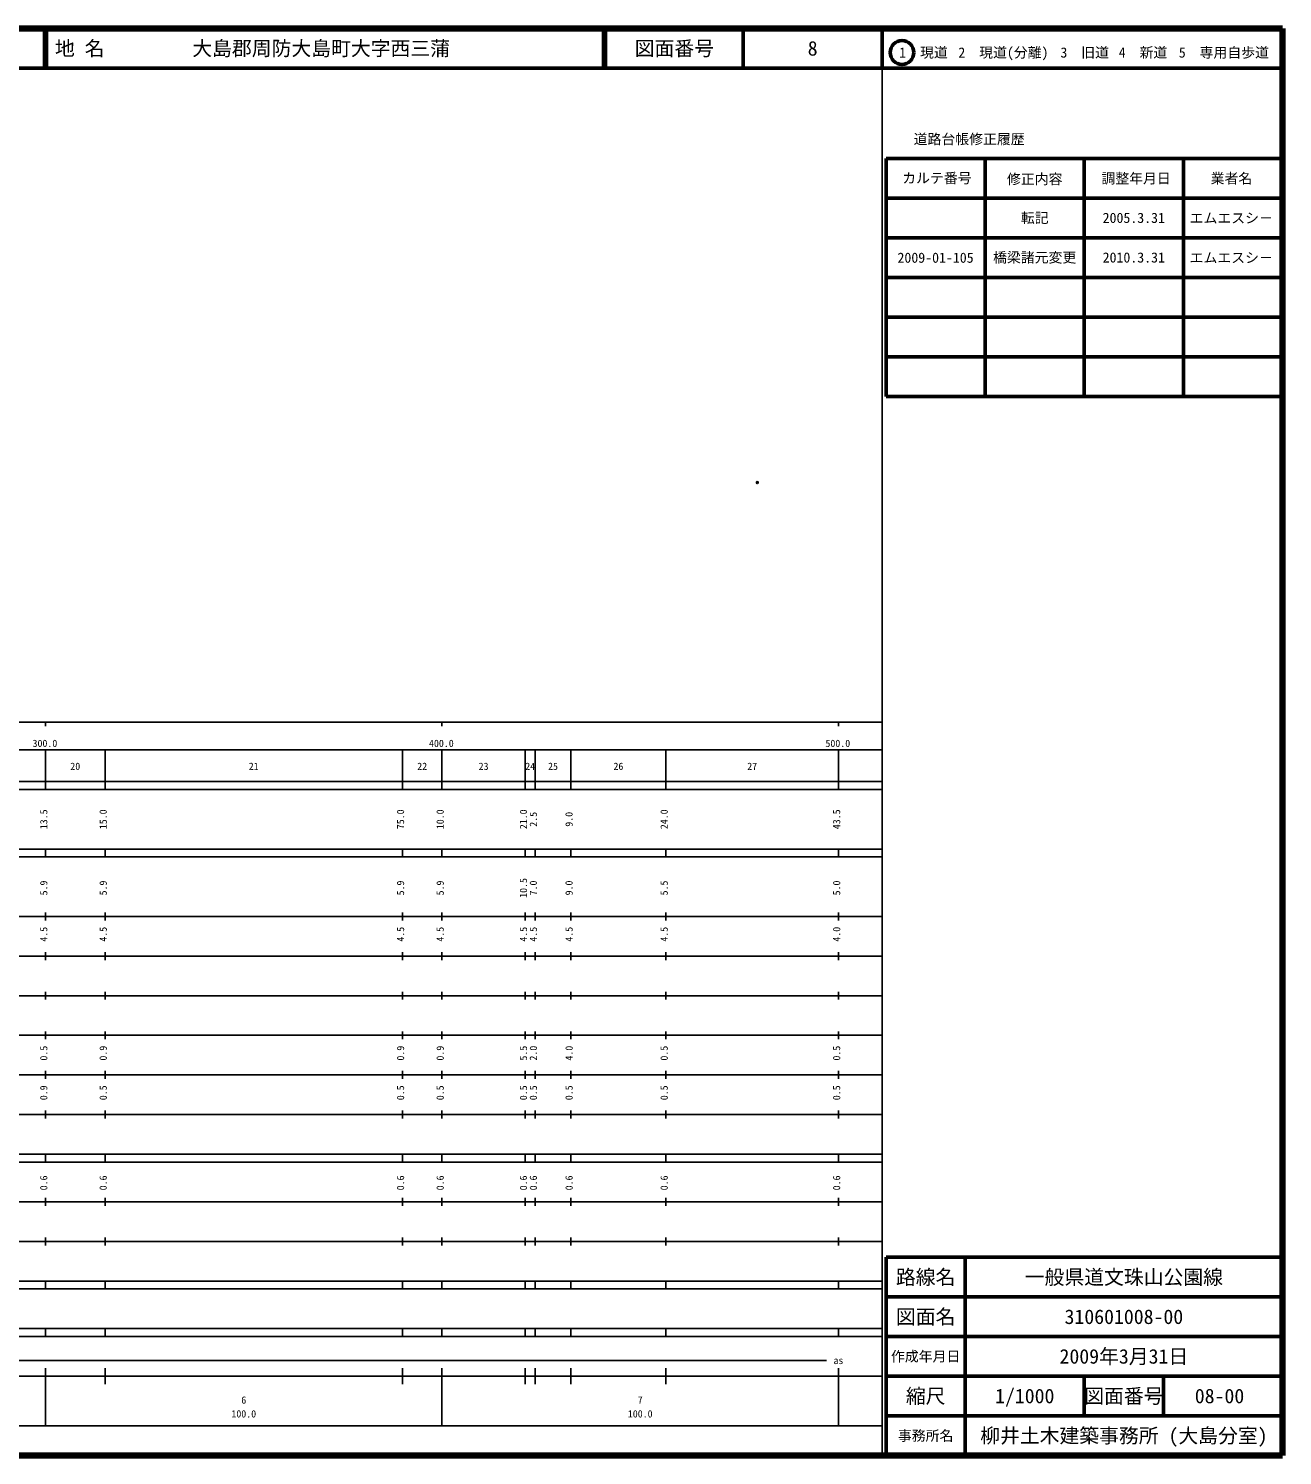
# Model space of a CAD drawing. Units: millimetres on the paper. Extents: x 40 to 680, y 20 to 380.
# Drawn here: x 363.7 to 680, y 20 to 380 of the extents above; entities that cross this region are included whole.
import ezdxf
from ezdxf.enums import TextEntityAlignment as Align

# ---------------------------------------------------------------- set-up
doc = ezdxf.new("R2010")
doc.units = ezdxf.units.MM
doc.header["$PDMODE"] = 32
doc.header["$PDSIZE"] = 0.5
doc.layers.add('M-OTRS', color=6, linetype='Continuous')
doc.layers.add('M-TTL-TXT', color=7, linetype='Continuous')
for name, color, linetype, lineweight in [('M-TTL', 2, 'Continuous', 140), ('M-TTL-BAND', 7, 'Continuous', 25), ('M-TTL-FRAM', 2, 'Continuous', 50), ('M-TTL-LINE', 7, 'Continuous', 50)]:
    doc.layers.add(name, color=color, linetype=linetype, lineweight=lineweight)
doc.styles.add('ＭＳ ゴシック', font='')
doc.styles.get('ＭＳ ゴシック').set_extended_font_data('MS Gothic')

msp = doc.modelspace()

# ---------------------------------------------------------------- linework, layer by layer
at = {"layer": 'M-OTRS'}
msp.add_point((547.541, 265.453), dxfattribs=at)
at = {"layer": 'M-TTL'}
for p, q in [((680, 380), (40, 380)), ((680, 20), (680, 380)), ((40, 20), (680, 20))]:
    msp.add_line(p, q, dxfattribs=at)
at = {"layer": 'M-TTL-BAND'}
for p, q in [((579, 20), (579, 370)), ((40, 205), (579, 205)), ((368, 205), (368, 204)), ((468, 205), (468, 204)), ((568, 205), (568, 204)), ((68, 198), (579, 198)), ((368, 188), (368, 198)), ((383, 188), (383, 198)), ((458, 188), (458, 198)), ((468, 188), (468, 198)), ((489, 188), (489, 198)), ((491.5, 188), (491.5, 198)), ((500.5, 188), (500.5, 198)), ((524.5, 188), (524.5, 198)), ((568, 188), (568, 198)), ((40, 190), (579, 190)), ((40, 188), (579, 188)), ((40, 173), (579, 173)), ((368, 171), (368, 173)), ((383, 171), (383, 173)), ((458, 171), (458, 173)), ((468, 171), (468, 173)), ((489, 171), (489, 173)), ((491.5, 171), (491.5, 173)), ((500.5, 171), (500.5, 173)), ((524.5, 171), (524.5, 173)), ((568, 171), (568, 173)), ((40, 171), (579, 171)), ((40, 156), (579, 156)), ((368, 155), (368, 157)), ((383, 155), (383, 157)), ((458, 155), (458, 157)), ((468, 155), (468, 157)), ((489, 155), (489, 157)), ((491.5, 155), (491.5, 157)), ((500.5, 155), (500.5, 157)), ((524.5, 155), (524.5, 157)), ((568, 155), (568, 157)), ((46, 146), (579, 146)), ((368, 145), (368, 147)), ((383, 145), (383, 147)), ((458, 145), (458, 147)), ((468, 145), (468, 147)), ((489, 145), (489, 147)), ((491.5, 145), (491.5, 147)), ((500.5, 145), (500.5, 147)), ((524.5, 145), (524.5, 147)), ((568, 145), (568, 147)), ((368, 135), (368, 137)), ((383, 135), (383, 137)), ((458, 135), (458, 137)), ((468, 135), (468, 137)), ((489, 135), (489, 137)), ((491.5, 135), (491.5, 137)), ((500.5, 135), (500.5, 137)), ((524.5, 135), (524.5, 137)), ((568, 135), (568, 137)), ((52, 136), (579, 136)), ((46, 126), (579, 126)), ((368, 125), (368, 127)), ((383, 125), (383, 127)), ((458, 125), (458, 127)), ((468, 125), (468, 127)), ((489, 125), (489, 127)), ((491.5, 125), (491.5, 127)), ((500.5, 125), (500.5, 127)), ((524.5, 125), (524.5, 127)), ((568, 125), (568, 127)), ((52, 116), (579, 116)), ((368, 115), (368, 117)), ((383, 115), (383, 117)), ((458, 115), (458, 117)), ((468, 115), (468, 117)), ((489, 115), (489, 117)), ((491.5, 115), (491.5, 117)), ((500.5, 115), (500.5, 117)), ((524.5, 115), (524.5, 117)), ((568, 115), (568, 117)), ((46, 106), (579, 106)), ((368, 105), (368, 107)), ((383, 105), (383, 107)), ((458, 105), (458, 107)), ((468, 105), (468, 107)), ((489, 105), (489, 107)), ((491.5, 105), (491.5, 107)), ((500.5, 105), (500.5, 107)), ((524.5, 105), (524.5, 107)), ((568, 105), (568, 107)), ((40, 96), (579, 96)), ((40, 94), (579, 94)), ((368, 94), (368, 96)), ((383, 94), (383, 96)), ((458, 94), (458, 96)), ((468, 94), (468, 96)), ((489, 94), (489, 96)), ((491.5, 94), (491.5, 96)), ((500.5, 94), (500.5, 96)), ((524.5, 94), (524.5, 96)), ((568, 94), (568, 96)), ((49, 84), (579, 84)), ((368, 83), (368, 85)), ((383, 83), (383, 85)), ((458, 83), (458, 85)), ((468, 83), (468, 85)), ((489, 83), (489, 85)), ((491.5, 83), (491.5, 85)), ((500.5, 83), (500.5, 85)), ((524.5, 83), (524.5, 85)), ((568, 83), (568, 85)), ((40, 74), (579, 74)), ((368, 73), (368, 75)), ((383, 73), (383, 75)), ((458, 73), (458, 75)), ((468, 73), (468, 75)), ((489, 73), (489, 75)), ((491.5, 73), (491.5, 75)), ((500.5, 73), (500.5, 75)), ((524.5, 73), (524.5, 75)), ((568, 73), (568, 75)), ((40, 64), (579, 64)), ((40, 62), (579, 62)), ((368, 62), (368, 64)), ((383, 62), (383, 64)), ((458, 62), (458, 64)), ((468, 62), (468, 64)), ((489, 62), (489, 64)), ((491.5, 62), (491.5, 64)), ((500.5, 62), (500.5, 64)), ((524.5, 62), (524.5, 64)), ((568, 62), (568, 64)), ((40, 52), (579, 52)), ((368, 50), (368, 52)), ((383, 50), (383, 52)), ((458, 50), (458, 52)), ((468, 50), (468, 52)), ((489, 50), (489, 52)), ((491.5, 50), (491.5, 52)), ((500.5, 50), (500.5, 52)), ((524.5, 50), (524.5, 52)), ((568, 50), (568, 52)), ((40, 50), (579, 50)), ((71, 44), (565, 44)), ((40, 40), (579, 40)), ((368, 27.5), (368, 42)), ((383, 38), (383, 42)), ((458, 38), (458, 42)), ((468, 27.5), (468, 42)), ((489, 38), (489, 42)), ((491.5, 38), (491.5, 42)), ((500.5, 38), (500.5, 42)), ((524.5, 38), (524.5, 42)), ((568, 27.5), (568, 42)), ((68, 27.5), (579, 27.5))]:
    msp.add_line(p, q, dxfattribs=at)
at = {"layer": 'M-TTL-FRAM'}
for p, q in [((580, 347.197), (580, 287.197)), ((580, 347.197), (680, 347.197)), ((580, 287.197), (680, 287.197)), ((680, 70), (580, 70)), ((580, 70), (580, 20))]:
    msp.add_line(p, q, dxfattribs=at)
at = {"layer": 'M-TTL-LINE'}
for p, q in [((367.75, 380), (367.75, 370)), ((368.25, 380), (368.25, 370)), ((508.747, 380), (508.747, 370)), ((509.247, 380), (509.247, 370)), ((543.997, 380), (543.997, 370)), ((579, 380), (579, 370)), ((40, 370), (680, 370)), ((605, 347.197), (605, 287.197)), ((630, 347.197), (630, 287.197)), ((655, 347.197), (655, 287.197)), ((580, 337.197), (680, 337.197)), ((580, 327.197), (680, 327.197)), ((580, 317.197), (680, 317.197)), ((580, 307.197), (680, 307.197)), ((580, 297.197), (680, 297.197)), ((600, 70), (600, 20)), ((680, 60), (580, 60)), ((680, 50), (580, 50)), ((680, 40), (580, 40)), ((630, 40), (630, 30)), ((650, 40), (650, 30)), ((680, 30), (580, 30))]:
    msp.add_line(p, q, dxfattribs=at)
msp.add_circle((584.031, 373.958), 3, dxfattribs=at)

# ---------------------------------------------------------------- texts
at = {"layer": 'M-TTL-BAND', "style": 'ＭＳ ゴシック'}
for s, p in [('300.0', (367.844, 198.195)), ('400.0', (467.844, 198.195)), ('500.0', (567.844, 198.195)), ('20', (375.5, 192.405)), ('21', (420.5, 192.405)), ('22', (463, 192.405)), ('23', (478.5, 192.405)), ('24', (490.25, 192.405)), ('25', (496, 192.405)), ('26', (512.5, 192.405)), ('27', (546.25, 192.405)), ('as', (568, 42.5)), ('6', (418, 32.523)), ('7', (518, 32.523)), ('100.0', (418, 29.033)), ('100.0', (518, 29.033))]:
    msp.add_text(s, height=1.833, dxfattribs=at).set_placement(p, align=Align.BOTTOM_CENTER)
for s, p in [('13.5', (369, 180.5)), ('15.0', (384, 180.5)), ('75.0', (459, 180.5)), ('10.0', (469, 180.5)), ('21.0', (490, 180.5)), ('2.5', (492.5, 180.5)), ('9.0', (501.5, 180.5)), ('24.0', (525.5, 180.5)), ('43.5', (569, 180.5)), ('5.9', (369, 163.174)), ('5.9', (384, 163.174)), ('5.9', (459, 163.174)), ('5.9', (469, 163.174)), ('10.5', (490, 163.174)), ('7.0', (492.5, 163.174)), ('9.0', (501.5, 163.174)), ('5.5', (525.5, 163.174)), ('5.0', (569, 163.174)), ('4.5', (369, 151.5)), ('4.5', (384, 151.5)), ('4.5', (459, 151.5)), ('4.5', (469, 151.5)), ('4.5', (490, 151.5)), ('4.5', (492.5, 151.5)), ('4.5', (501.5, 151.5)), ('4.5', (525.5, 151.5)), ('4.0', (569, 151.5)), ('0.5', (369, 121.5)), ('0.9', (384, 121.5)), ('0.9', (459, 121.5)), ('0.9', (469, 121.5)), ('5.5', (490, 121.5)), ('2.0', (492.5, 121.5)), ('4.0', (501.5, 121.5)), ('0.5', (525.5, 121.5)), ('0.5', (569, 121.5)), ('0.9', (369, 111.5)), ('0.5', (384, 111.5)), ('0.5', (459, 111.5)), ('0.5', (469, 111.5)), ('0.5', (490, 111.5)), ('0.5', (492.5, 111.5)), ('0.5', (501.5, 111.5)), ('0.5', (525.5, 111.5)), ('0.5', (569, 111.5)), ('0.6', (369, 88.764)), ('0.6', (384, 88.764)), ('0.6', (459, 88.764)), ('0.6', (469, 88.764)), ('0.6', (490, 88.764)), ('0.6', (492.5, 88.764)), ('0.6', (501.5, 88.764)), ('0.6', (525.5, 88.764)), ('0.6', (569, 88.764))]:
    msp.add_text(s, height=1.833, rotation=90, dxfattribs=at).set_placement(p, align=Align.BOTTOM_CENTER)
at = {"layer": 'M-TTL-TXT', "style": 'ＭＳ ゴシック'}
for s, p in [('地 名', (370.38, 375)), ('大島郡周防大島町大字西三蒲', (405.024, 375))]:
    msp.add_text(s, height=3.666, dxfattribs=at).set_placement(p, align=Align.MIDDLE_LEFT)
for s, height, p in [('図面番号', 3.666, (526.622, 375)), ('8', 3.666, (561.497, 375)), ('1\u3000現道', 2.566, (589.448, 373.958)), ('2\u3000現道(分離)', 2.566, (609.619, 373.958)), ('3\u3000旧道', 2.566, (630.121, 373.958)), ('4\u3000新道', 2.566, (644.824, 373.958)), ('5\u3000専用自歩道', 2.566, (665.228, 373.958)), ('道路台帳修正履歴', 2.566, (600.968, 352.113)), ('カルテ番号', 2.566, (592.839, 342.277)), ('修正内容', 2.566, (617.509, 342.023)), ('調整年月日', 2.566, (643.089, 342.197)), ('業者名', 2.566, (667.134, 342.197)), ('転記', 2.566, (617.5, 332.245)), ('2005.3.31', 2.566, (642.5, 332.245)), ('エムエスシ－', 2.566, (667.077, 332.189)), ('2009-01-105', 2.566, (592.5, 322.189)), ('橋梁諸元変更', 2.566, (617.5, 322.245)), ('2010.3.31', 2.566, (642.5, 322.245)), ('エムエスシ－', 2.566, (667.077, 322.189)), ('路線名', 3.666, (590, 65)), ('路線名', 3.666, (590, 65)), ('一般県道文珠山公園線', 3.666, (640, 65)), ('図面名', 3.666, (590, 55)), ('図面名', 3.666, (590, 55)), ('310601008-00', 3.666, (640, 55)), ('2009年3月31日', 3.666, (640, 45)), ('作成年月日', 2.566, (590, 45)), ('作成年月日', 2.566, (590, 45)), ('縮尺', 3.666, (590, 35)), ('縮尺', 3.666, (590, 35)), ('1/1000', 3.666, (615, 35)), ('図面番号', 3.666, (640, 35)), ('図面番号', 3.666, (640, 35)), ('08-00', 3.666, (664.125, 35)), ('事務所名', 2.566, (590, 25)), ('事務所名', 2.566, (590, 25)), ('柳井土木建築事務所 (大島分室)', 3.666, (640, 25))]:
    msp.add_text(s, height=height, dxfattribs=at).set_placement(p, align=Align.MIDDLE_CENTER)

doc.saveas('drawing.dxf')
